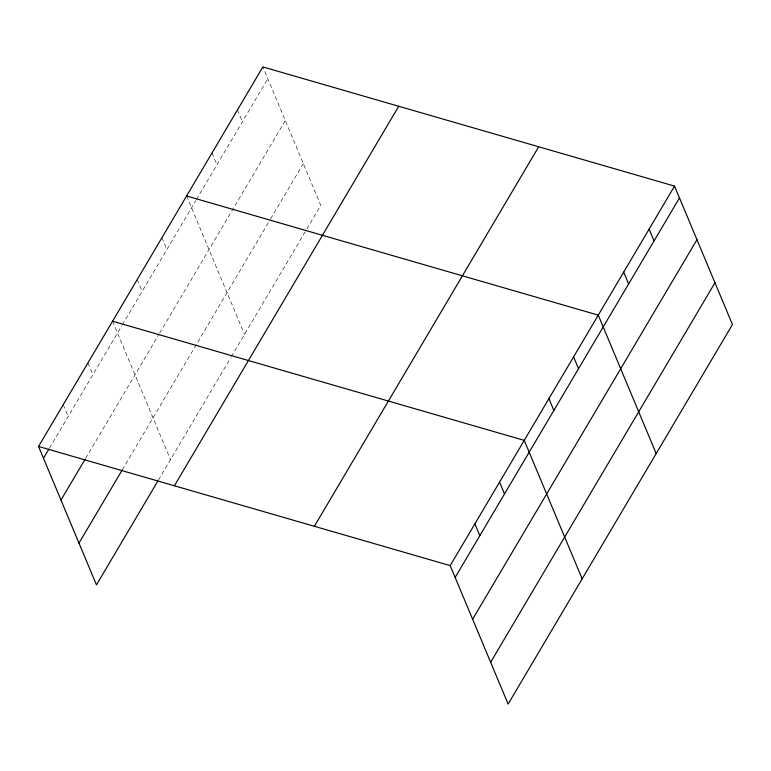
<?xml version="1.0" encoding="UTF-8"?>
<svg xmlns="http://www.w3.org/2000/svg" width="771" height="771" viewBox="0 0 771 771"><rect width="100%" height="100%" fill="white"/><g stroke="black" fill="none" stroke-linecap="round" stroke-linejoin="round"><path stroke-width="0.58" stroke-dasharray="3.85 2.89" d="M49.508 448.086L121.731 325.902M122.338 324.88L195.786 200.614M196.393 199.593L267.816 78.748M85.648 458.311L159.077 334.084M159.674 333.072L285.299 120.536M122.319 469.799L270.014 219.918M270.621 218.897L303.311 163.597M158.46 480.025L230.674 357.84M231.281 356.819L306.26 229.96M306.868 228.939L320.794 205.385L262.872 66.932M237.449 109.945L242.393 121.76M212.025 152.957L216.969 164.772M186.601 195.969L244.523 334.421M161.929 237.719L166.873 249.534M137.257 279.468L142.192 291.284M112.576 321.208L170.497 459.661M87.904 362.958L92.848 374.773M63.222 404.708L68.166 416.523"/><path stroke-width="1.16" d="M38.55 446.457L262.872 66.932L674.538 186.1L732.45 324.543L508.128 704.068L450.206 565.615L38.55 446.457L96.462 584.9L157.853 481.046M43.494 458.273L48.91 449.108M60.976 500.061L85.051 459.333M78.979 543.112L122.319 469.799M174.4 485.778L398.723 106.253M314.366 526.294L538.688 146.769M450.206 565.615L674.538 186.1M455.15 577.431L679.482 197.916M472.633 619.219L696.955 239.704M490.645 662.279L714.968 282.755M186.601 195.969L598.267 315.137L656.179 453.579M112.576 321.208L524.232 440.376L582.153 578.828M649.115 229.112L654.059 240.928M623.691 272.124L628.635 283.94M573.585 356.877L578.529 368.692M548.913 398.626L553.857 410.442M499.56 482.126L504.504 493.941M474.888 523.866L479.832 535.681"/></g></svg>
